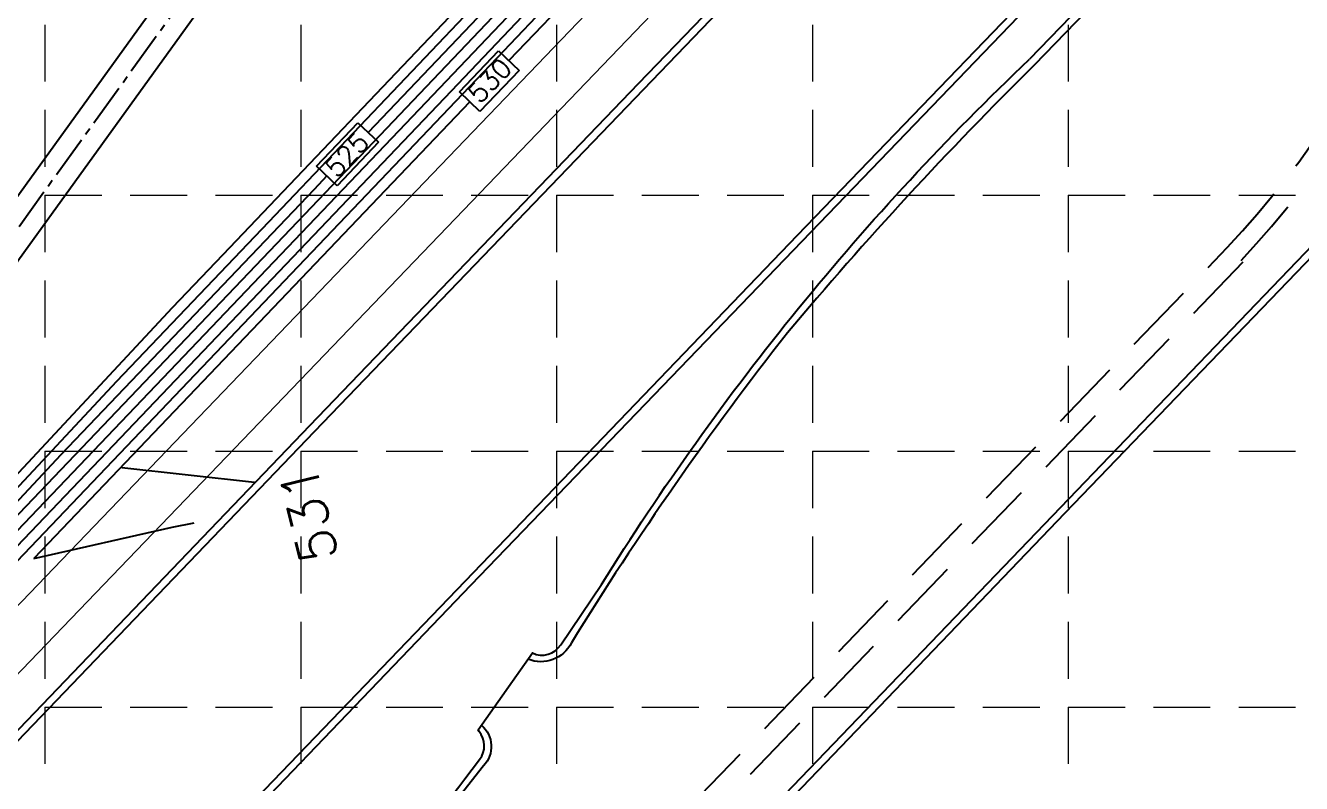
# Model space of a CAD drawing. Header units: feet. Extents: x 2597001 to 2598732, y 7017887 to 7019952.
# Drawn here: x 2598296.3 to 2598430.9, y 7018690.6 to 7018770.5 of the extents above; entities that cross this region are included whole.
import ezdxf

# ---------------------------------------------------------------- set-up
doc = ezdxf.new("R2010")
doc.units = ezdxf.units.FT
doc.header["$LTSCALE"] = 30
doc.header["$MEASUREMENT"] = 0
for name, pattern in [('18358A-BASE-GRAD$0$CENTER2', [1.125, 0.75, -0.125, 0.125, -0.125]), ('18358A-BASE-GRAD$0$HIDDEN', [0.375, 0.25, -0.125]), ('HIDDEN', [0.375, 0.25, -0.125])]:
    doc.linetypes.add(name, pattern=pattern)
doc.layers.add('18358A-BASE-SITE$0$A-Sidewalk', color=241, linetype='CONTINUOUS', lineweight=20)
for name, color, linetype in [('18358D-SURVEY$0$S-CURB', 6, 'CONTINUOUS'), ('GRID', 254, 'HIDDEN'), ('PC', 35, 'CONTINUOUS'), ('STORM', 5, 'CONTINUOUS')]:
    doc.layers.add(name, color=color, linetype=linetype)
doc.styles.add('L0.10-P', font='simplex.shx', dxfattribs={"height": 0.1})
doc.styles.add('L100', font='simplex.shx', dxfattribs={"height": 2})

msp = doc.modelspace()

# ---------------------------------------------------------------- linework, layer by layer
at = {"layer": '18358A-BASE-SITE$0$A-Sidewalk', "color": 7}
for p, q in [((2598153.922193064, 7018562.026883956), (2598420.510328531, 7018839.474993508)), ((2598277.502747059, 7018683.425194683), (2598421.542725965, 7018833.332915735))]:
    msp.add_line(p, q, dxfattribs=at)
at = {"layer": '18358D-SURVEY$0$S-CURB', "color": 7}
for points in [[(2598160.33577076, 7018555.831133534), (2598184.727766149, 7018581.171439663), (2598218.970271555, 7018616.786669226), (2598254.472025752, 7018653.609784657), (2598261.807837341, 7018661.310122239, 0.06370465796434832), (2598265.151302099, 7018665.99461801), (2598265.291582328, 7018666.229149829, -0.1109687358242373), (2598267.961271053, 7018669.769581553), (2598279.468638314, 7018681.764863994, -0.08196512716278558), (2598282.944808954, 7018684.462423506), (2598283.127421694, 7018684.571119797, 0.06075700328144273), (2598287.465408279, 7018687.800366431), (2598290.761746776, 7018691.30513937), (2598326.29416078, 7018728.334449961), (2598360.987638884, 7018764.398821745), (2598396.10173919, 7018800.820733516), (2598426.180896293, 7018832.188743616, 0.4258493325891031)], [(2598160.906047565, 7018555.282661364), (2598185.244348142, 7018580.58254319), (2598219.563364318, 7018616.210608672), (2598255.112423155, 7018653.117747251), (2598262.352597118, 7018660.699270621, 0.07597406490322732), (2598265.845086989, 7018665.688657658, -0.08691961649802442), (2598268.509225646, 7018669.323762333), (2598274.197810773, 7018675.247371096), (2598280.050821994, 7018681.361269081, -0.07542278240982773), (2598283.545588077, 7018684.054779265, 0.06513425481465265), (2598287.970905269, 7018687.323277801), (2598291.257074117, 7018690.727028598), (2598326.755716446, 7018727.678819571), (2598361.526821233, 7018763.799696209), (2598396.583435029, 7018800.284854072), (2598426.742967139, 7018831.649767207, 0.4259534421264709)], [(2598182.544787667, 7018545.417445546), (2598201.028661864, 7018564.611754035), (2598235.635619126, 7018600.618684543), (2598266.65059328, 7018632.865601351), (2598307.464233708, 7018675.298408832), (2598342.693304727, 7018711.928799196), (2598377.770365677, 7018748.399508944), (2598412.470597971, 7018784.458480399), (2598448.958679385, 7018822.348176321), (2598455.354889721, 7018828.987313858, -0.9964083687420529), (2598459.200924349, 7018824.955569239), (2598452.499872285, 7018818.07438794), (2598417.162399784, 7018781.247960292), (2598416.927051873, 7018780.999974947), (2598402.777027378, 7018766.381581077, 0.02327505985097445), (2598376.689836208, 7018738.110194755, 0.02772559584025053), (2598353.882432214, 7018705.398180596, -0.3881167956647804), (2598349.301511879, 7018703.665103849, 2.95949071968157)], [(2598183.067860046, 7018544.914279174), (2598201.597510391, 7018564.176989748), (2598236.142720583, 7018600.062804196), (2598268.154711441, 7018633.339670331), (2598308.152612319, 7018674.882888709), (2598343.312570555, 7018711.501354798), (2598378.248869124, 7018747.761644903), (2598412.966609823, 7018783.844044136), (2598449.241844101, 7018821.544726084), (2598455.906269669, 7018828.537624788, -1.000237549866331), (2598458.632185102, 7018825.435727494)], [(2598194.58309433, 7018533.839730301), (2598213.303738647, 7018553.320059813), (2598247.6409786, 7018589.052773968), (2598279.892083219, 7018622.585926598), (2598319.298304143, 7018663.582674867), (2598320.581510395, 7018664.97387654, 0.02470312582427431), (2598342.645385171, 7018691.041267931), (2598344.193605823, 7018693.105486833, 0.3622608467257881), (2598344.136528992, 7018696.046733684), (2598344.061636563, 7018696.2144044), (2598349.769481354, 7018704.33052043, 0.3835400436031417), (2598352.764939449, 7018705.203984444), (2598357.068939626, 7018711.559547505, -0.06417012583172589), (2598402.237834065, 7018766.964855015)], [(2598441.615944196, 7018757.249470882), (2598405.528032824, 7018719.65821906), (2598370.396855067, 7018683.137376116), (2598335.806293525, 7018647.045290733, 0.1034700153424819), (2598328.580930131, 7018637.498265807, -0.0868076466655202), (2598325.742757886, 7018633.478908657), (2598322.066364745, 7018629.615743572), (2598318.05998954, 7018625.526378868, -0.08508043326046302), (2598314.716452401, 7018623.109506819, 0.114618508905987), (2598309.564074002, 7018620.050260007), (2598300.024718315, 7018610.007462995), (2598265.116934824, 7018573.769546805), (2598229.431452034, 7018536.660609312), (2598195.058540036, 7018500.915824464), (2598159.092114007, 7018463.285214548)], [(2598344.398712698, 7018696.693700723, -0.4346815950874686), (2598344.610709568, 7018692.437455631), (2598334.806883919, 7018679.927677369), (2598319.462294919, 7018662.602258588), (2598280.453805222, 7018622.052167924), (2598247.945928575, 7018588.352898424), (2598213.195759259, 7018552.206511539), (2598195.07333628, 7018533.368606587)]]:
    msp.add_lwpolyline(points, format="xyb", dxfattribs=at)
at = {"layer": '18358D-SURVEY$0$S-CURB', "color": 7, "flags": 128}
msp.add_lwpolyline([(2598458.632185102, 7018825.435727494), (2598451.827049141, 7018818.399550486), (2598416.308950898, 7018781.547160103), (2598402.237834065, 7018766.964855015)], dxfattribs=at)
msp.add_lwpolyline([(2598159.634235995, 7018462.886135446), (2598195.562489967, 7018500.27214027), (2598230.031189447, 7018536.148688013), (2598265.336555204, 7018572.913934845), (2598300.532155559, 7018609.47954352), (2598310.283178437, 7018619.598917284, -0.086263385108123), (2598314.429053915, 7018622.286243383), (2598314.782150493, 7018622.483186517, 0.09609312171273507), (2598318.648447094, 7018625.17653647), (2598326.236732653, 7018633.045694843, 0.1070275000643364), (2598328.929464979, 7018636.83948695), (2598329.089616644, 7018637.163541724, -0.07973537593970312), (2598332.824468003, 7018642.929507289), (2598336.373000865, 7018646.564532494), (2598370.91202232, 7018682.551950594), (2598406.023786986, 7018719.11458901), (2598442.172361775, 7018756.685911696)], format="xyb", dxfattribs=at)
at = {"layer": 'GRID', "color": 252, "linetype": 'HIDDEN', "lineweight": 0, "ltscale": 0.8}
for p, q in [((2598298.325305093, 7018941.615535217), (2598298.325305093, 7017996.496285792)), ((2598325.325305092, 7018941.615535217), (2598325.325305092, 7017996.496285792)), ((2598352.32530509, 7018941.615535217), (2598352.32530509, 7017996.496285792)), ((2598379.325305089, 7018941.615535217), (2598379.325305089, 7017996.496285792)), ((2598406.325305088, 7018941.615535217), (2598406.325305088, 7017996.496285792)), ((2597029.325305142, 7018752.615535204), (2598703.325305077, 7018752.615535204)), ((2597029.325305142, 7018725.615535202), (2598703.325305077, 7018725.615535202)), ((2597029.325305142, 7018698.615535201), (2598703.325305077, 7018698.615535201))]:
    msp.add_line(p, q, dxfattribs=at)
at = {"layer": 'PC', "color": 35, "linetype": 'Continuous', "extrusion": (0.7244403669907812, -0.6893374751703714, 0)}
msp.add_line((2598372.440148922, 7018804.48862241, 523), (2598317.099533866, 7018746.329916514, 523), dxfattribs=at)
msp.add_line((2598372.440148922, 7018804.48862241, 523), (2598317.099533866, 7018746.329916514, 523), dxfattribs=at)
at = {"layer": 'PC', "color": 35, "linetype": 'Continuous'}
for p, q in [((2598369.820097208, 7018800.128044114, 524), (2598321.917736872, 7018749.786368592, 524)), ((2598369.820097208, 7018800.128044114, 524), (2598321.917736872, 7018749.786368592, 524)), ((2598342.066540895, 7018763.520430917, 530), (2598346.209533208, 7018767.86043261, 530)), ((2598342.066540895, 7018763.520430917, 530), (2598346.209533208, 7018767.86043261, 530)), ((2598348.379534055, 7018765.788936453, 530), (2598344.236541742, 7018761.44893476, 530)), ((2598348.379534055, 7018765.788936453, 530), (2598344.236541742, 7018761.44893476, 530)), ((2598341.190548902, 7018763.612176903, 528), (2598282.36818873, 7018701.992670167, 528)), ((2598341.190548902, 7018763.612176903, 528), (2598282.36818873, 7018701.992670167, 528)), ((2598331.554142887, 7018756.699272748, 526), (2598294.12173183, 7018717.486859331, 526)), ((2598331.554142887, 7018756.699272748, 526), (2598294.12173183, 7018717.486859331, 526)), ((2598328.075046493, 7018754.650118141, 525), (2598326.73593988, 7018753.242820669, 525)), ((2598328.075046493, 7018754.650118141, 525), (2598326.73593988, 7018753.242820669, 525)), ((2598311.752046479, 7018740.728143073, 523), (2598272.927010987, 7018699.154959776, 523)), ((2598311.752046479, 7018740.728143073, 523), (2598272.927010987, 7018699.154959776, 523)), ((2598299.99850338, 7018725.23395391, 525), (2598259.959029989, 7018682.360371305, 525)), ((2598299.99850338, 7018725.23395391, 525), (2598259.959029989, 7018682.360371305, 525)), ((2598311.76374604, 7018717.594289449, 530), (2598314.068738209, 7018718.062895013, 530)), ((2598311.76374604, 7018717.594289449, 530), (2598314.068738209, 7018718.062895013, 530))]:
    msp.add_line(p, q, dxfattribs=at)
at = {"layer": 'PC', "color": 35, "linetype": 'Continuous', "extrusion": (0.7244403669931248, -0.6893374751679084, 0)}
msp.add_line((2598367.200045493, 7018795.767465821, 525), (2598332.440850501, 7018759.238240466, 525), dxfattribs=at)
msp.add_line((2598367.200045493, 7018795.767465821, 525), (2598332.440850501, 7018759.238240466, 525), dxfattribs=at)
at = {"layer": 'PC', "color": 35, "linetype": 'Continuous', "extrusion": (0.724440366970708, -0.6893374751914668, 0)}
msp.add_line((2598364.57999378, 7018791.406887527, 526.0000000000006), (2598331.554142887, 7018756.699272751, 526.0000000000006), dxfattribs=at)
msp.add_line((2598364.57999378, 7018791.406887527, 526.0000000000006), (2598331.554142887, 7018756.699272751, 526.0000000000006), dxfattribs=at)
at = {"layer": 'PC', "color": 35, "linetype": 'Continuous', "extrusion": (0.724440366974019, -0.689337475187987, 0)}
msp.add_line((2598361.959942063, 7018787.046309229, 527), (2598336.372345895, 7018760.155724826, 527), dxfattribs=at)
msp.add_line((2598361.959942063, 7018787.046309229, 527), (2598336.372345895, 7018760.155724826, 527), dxfattribs=at)
at = {"layer": 'PC', "color": 35, "linetype": 'Continuous', "extrusion": (0.7244403669888765, -0.6893374751723732, 0)}
msp.add_line((2598359.33989035, 7018782.685730938, 528.0000000000006), (2598341.190548902, 7018763.612176906, 528.0000000000006), dxfattribs=at)
msp.add_line((2598359.33989035, 7018782.685730938, 528.0000000000006), (2598341.190548902, 7018763.612176906, 528.0000000000006), dxfattribs=at)
at = {"layer": 'PC', "color": 35, "linetype": 'Continuous', "extrusion": (0.7244403670243693, -0.6893374751350728, 0)}
msp.add_line((2598356.719838636, 7018778.325152639, 529), (2598346.008751911, 7018767.06862898, 529), dxfattribs=at)
msp.add_line((2598356.719838636, 7018778.325152639, 529), (2598346.008751911, 7018767.06862898, 529), dxfattribs=at)
at = {"layer": 'PC', "color": 35, "linetype": 'Continuous', "extrusion": (0.7244403670300223, -0.689337475129132, 0)}
msp.add_line((2598354.09978692, 7018773.964574346, 530.0000000000006), (2598350.826954918, 7018770.525081059, 530.0000000000006), dxfattribs=at)
msp.add_line((2598354.09978692, 7018773.964574346, 530.0000000000006), (2598350.826954918, 7018770.525081059, 530.0000000000006), dxfattribs=at)
at = {"layer": 'PC', "color": 35, "linetype": 'Continuous', "extrusion": (0.7233336154958162, -0.6904987188212233, 0)}
msp.add_line((2598350.826954916, 7018770.525081058, 530), (2598347.29453363, 7018766.824684532, 530), dxfattribs=at)
msp.add_line((2598350.826954916, 7018770.525081058, 530), (2598347.29453363, 7018766.824684532, 530), dxfattribs=at)
at = {"layer": 'PC', "color": 35, "linetype": 'Continuous', "extrusion": (0.690498718831275, 0.7233336154862209, 0)}
for p, q in [((2598346.209533209, 7018767.860432612, 530.0000000000006), (2598348.379534055, 7018765.788936455, 530.0000000000006)), ((2598346.209533209, 7018767.860432612, 530.0000000000006), (2598348.379534055, 7018765.788936455, 530.0000000000006)), ((2598344.236541742, 7018761.448934763, 530.0000000000006), (2598342.066540895, 7018763.520430919, 530.0000000000006)), ((2598344.236541742, 7018761.448934763, 530.0000000000006), (2598342.066540895, 7018763.520430919, 530.0000000000006))]:
    msp.add_line(p, q, dxfattribs=at)
at = {"layer": 'PC', "color": 35, "linetype": 'Continuous', "extrusion": (0.7233336154916774, -0.6904987188255589, 0)}
msp.add_line((2598346.008751911, 7018767.068628982, 529), (2598276.491417182, 7018694.245575587, 529), dxfattribs=at)
msp.add_line((2598346.008751911, 7018767.068628982, 529), (2598276.491417182, 7018694.245575587, 529), dxfattribs=at)
at = {"layer": 'PC', "color": 35, "linetype": 'Continuous', "extrusion": (0.7233336154924669, -0.6904987188247319, 0)}
msp.add_line((2598343.151541316, 7018762.484682838, 530.0000000000006), (2598297.151552577, 7018714.297282543, 530.0000000000006), dxfattribs=at)
msp.add_line((2598343.151541316, 7018762.484682838, 530.0000000000006), (2598297.151552577, 7018714.297282543, 530.0000000000006), dxfattribs=at)
at = {"layer": 'PC', "color": 35, "linetype": 'Continuous', "extrusion": (0.7233336155016803, -0.6904987188150804, 0)}
msp.add_line((2598336.372345896, 7018760.155724826, 527), (2598288.244960282, 7018709.73976475, 527), dxfattribs=at)
msp.add_line((2598336.372345896, 7018760.155724826, 527), (2598288.244960282, 7018709.73976475, 527), dxfattribs=at)
at = {"layer": 'PC', "color": 35, "linetype": 'Continuous', "extrusion": (0.7244403668915764, -0.689337475274628, 0)}
for p, q in [((2598326.988385942, 7018755.684124356, 525.0000000000006), (2598331.354189952, 7018760.272246679, 525.0000000000006)), ((2598326.988385942, 7018755.684124356, 525.0000000000006), (2598331.354189952, 7018760.272246679, 525.0000000000006)), ((2598333.527511051, 7018758.204234253, 525.0000000000006), (2598329.161707042, 7018753.61611193, 525.0000000000006)), ((2598333.527511051, 7018758.204234253, 525.0000000000006), (2598329.161707042, 7018753.61611193, 525.0000000000006))]:
    msp.add_line(p, q, dxfattribs=at)
at = {"layer": 'PC', "color": 35, "linetype": 'Continuous', "extrusion": (-0.6893374752140554, -0.7244403669492139, 0)}
for p, q in [((2598331.354189952, 7018760.272246679, 525), (2598333.527511053, 7018758.204234253, 525)), ((2598331.354189952, 7018760.272246679, 525), (2598333.527511053, 7018758.204234253, 525)), ((2598329.161707044, 7018753.61611193, 525), (2598326.988385943, 7018755.684124356, 525)), ((2598329.161707044, 7018753.61611193, 525), (2598326.988385943, 7018755.684124356, 525))]:
    msp.add_line(p, q, dxfattribs=at)
at = {"layer": 'PC', "color": 35, "linetype": 'Continuous', "extrusion": (0.7233336154927397, -0.6904987188244462, 0)}
msp.add_line((2598326.73593988, 7018753.242820673, 525.0000000000006), (2598299.99850338, 7018725.233953913, 525.0000000000006), dxfattribs=at)
msp.add_line((2598326.73593988, 7018753.242820673, 525.0000000000006), (2598299.99850338, 7018725.233953913, 525.0000000000006), dxfattribs=at)
at = {"layer": 'PC', "color": 35, "linetype": 'Continuous', "extrusion": (0.7233336155084521, -0.6904987188079865, 0)}
msp.add_line((2598321.917736872, 7018749.786368593, 524), (2598305.875274929, 7018732.981048493, 524), dxfattribs=at)
msp.add_line((2598321.917736872, 7018749.786368593, 524), (2598305.875274929, 7018732.981048493, 524), dxfattribs=at)
at = {"layer": 'PC', "color": 35, "linetype": 'Continuous', "extrusion": (0.7233336154723388, -0.690498718845817, 0)}
msp.add_line((2598317.099533864, 7018746.329916512, 523), (2598311.75204648, 7018740.728143072, 523), dxfattribs=at)
msp.add_line((2598317.099533864, 7018746.329916512, 523), (2598311.75204648, 7018740.728143072, 523), dxfattribs=at)
at = {"layer": 'PC', "color": 35, "linetype": 'Continuous', "extrusion": (0.7308500593194657, -0.6825380508021027, 0)}
msp.add_line((2598305.87527493, 7018732.981048494, 524.0000000000006), (2598257.494244565, 7018681.175469493, 524.0000000000006), dxfattribs=at)
msp.add_line((2598305.87527493, 7018732.981048494, 524.0000000000006), (2598257.494244565, 7018681.175469493, 524.0000000000006), dxfattribs=at)
at = {"layer": 'PC', "color": 35}
msp.add_line((2598306.438885083, 7018723.909735998), (2598320.42485708, 7018722.357793391), dxfattribs=at)
at = {"layer": 'PC', "color": 35, "linetype": 'Continuous', "extrusion": (0.220100759295158, -0.9754771426116016, 0)}
msp.add_line((2598297.151552578, 7018714.297282541, 530), (2598311.763746039, 7018717.594289447, 530), dxfattribs=at)
msp.add_line((2598297.151552578, 7018714.297282541, 530), (2598311.763746039, 7018717.594289447, 530), dxfattribs=at)
at = {"layer": 'STORM', "linetype": '18358A-BASE-GRAD$0$CENTER2', "ltscale": 0.2}
msp.add_line((2598248.17399365, 7018683.654139697, -12.80016087594999), (2598352.411100129, 7018828.046866979, 522), dxfattribs=at)
msp.add_line((2598248.17399365, 7018683.654139697, -12.80016087594999), (2598352.411100129, 7018828.046866979, 522), dxfattribs=at)
at = {"layer": 'STORM', "color": 170}
for p, q in [((2598249.211600026, 7018688.508407927, 0.8432286488221896), (2598350.269627696, 7018828.497368883, 519.3327692894945)), ((2598249.211600026, 7018688.508407927, 0.8432286488221896), (2598350.269627696, 7018828.497368883, 519.3327692894945)), ((2598252.290460478, 7018685.939466105), (2598354.570183851, 7018827.620760822, 524.7575874071716)), ((2598252.290460478, 7018685.939466105), (2598354.570183851, 7018827.620760822, 524.7575874071716))]:
    msp.add_line(p, q, dxfattribs=at)
at = {"layer": 'STORM', "color": 170, "linetype": '18358A-BASE-GRAD$0$HIDDEN'}
for p, q in [((2598296.311528695, 7018615.288326049), (2598423.122906904, 7018747.107770595)), ((2598296.311528695, 7018615.288326049), (2598423.122906904, 7018747.107770595)), ((2598424.754222939, 7018745.558090397), (2598297.933022548, 7018613.72843577)), ((2598424.754222939, 7018745.558090397), (2598297.933022548, 7018613.72843577))]:
    msp.add_line(p, q, dxfattribs=at)
for centre, radius, start, end in [((2598349.06787776, 7018816.565380264), 103.5308174036772, 316.8348396501339, 38.95872483604914), ((2598349.06787776, 7018816.565380264), 103.5308174036772, 316.8348396501339, 38.95872483604914), ((2598349.067877759, 7018816.565380264), 101.5308174037599, 316.8348396503638, 38.95872483594867), ((2598349.067877759, 7018816.565380264), 101.5308174037599, 316.8348396503638, 38.95872483594867)]:
    msp.add_arc(centre, radius, start, end, dxfattribs=at)

# ---------------------------------------------------------------- texts
at = {"layer": 'PC', "color": 35}
for s, height, rotation, style, p in [('530', 2, 46.33040024143009, 'L0.10-P', (2598344.220124293, 7018762.155850927, 530)), ('530', 2, 46.33040024143009, 'L0.10-P', (2598344.220124293, 7018762.155850927, 530)), ('525', 2, 46.42231285616762, 'L0.10-P', (2598329.144155597, 7018754.323000849, 525)), ('525', 2, 46.42231285616762, 'L0.10-P', (2598329.144155597, 7018754.323000849, 525)), ('531', 3.999999999999998, 103.7414187609442, 'L100', (2598329.302655322, 7018714.459483976))]:
    msp.add_text(s, height=height, rotation=rotation, dxfattribs=dict(at, style=style)).set_placement(p)

doc.saveas('drawing.dxf')
